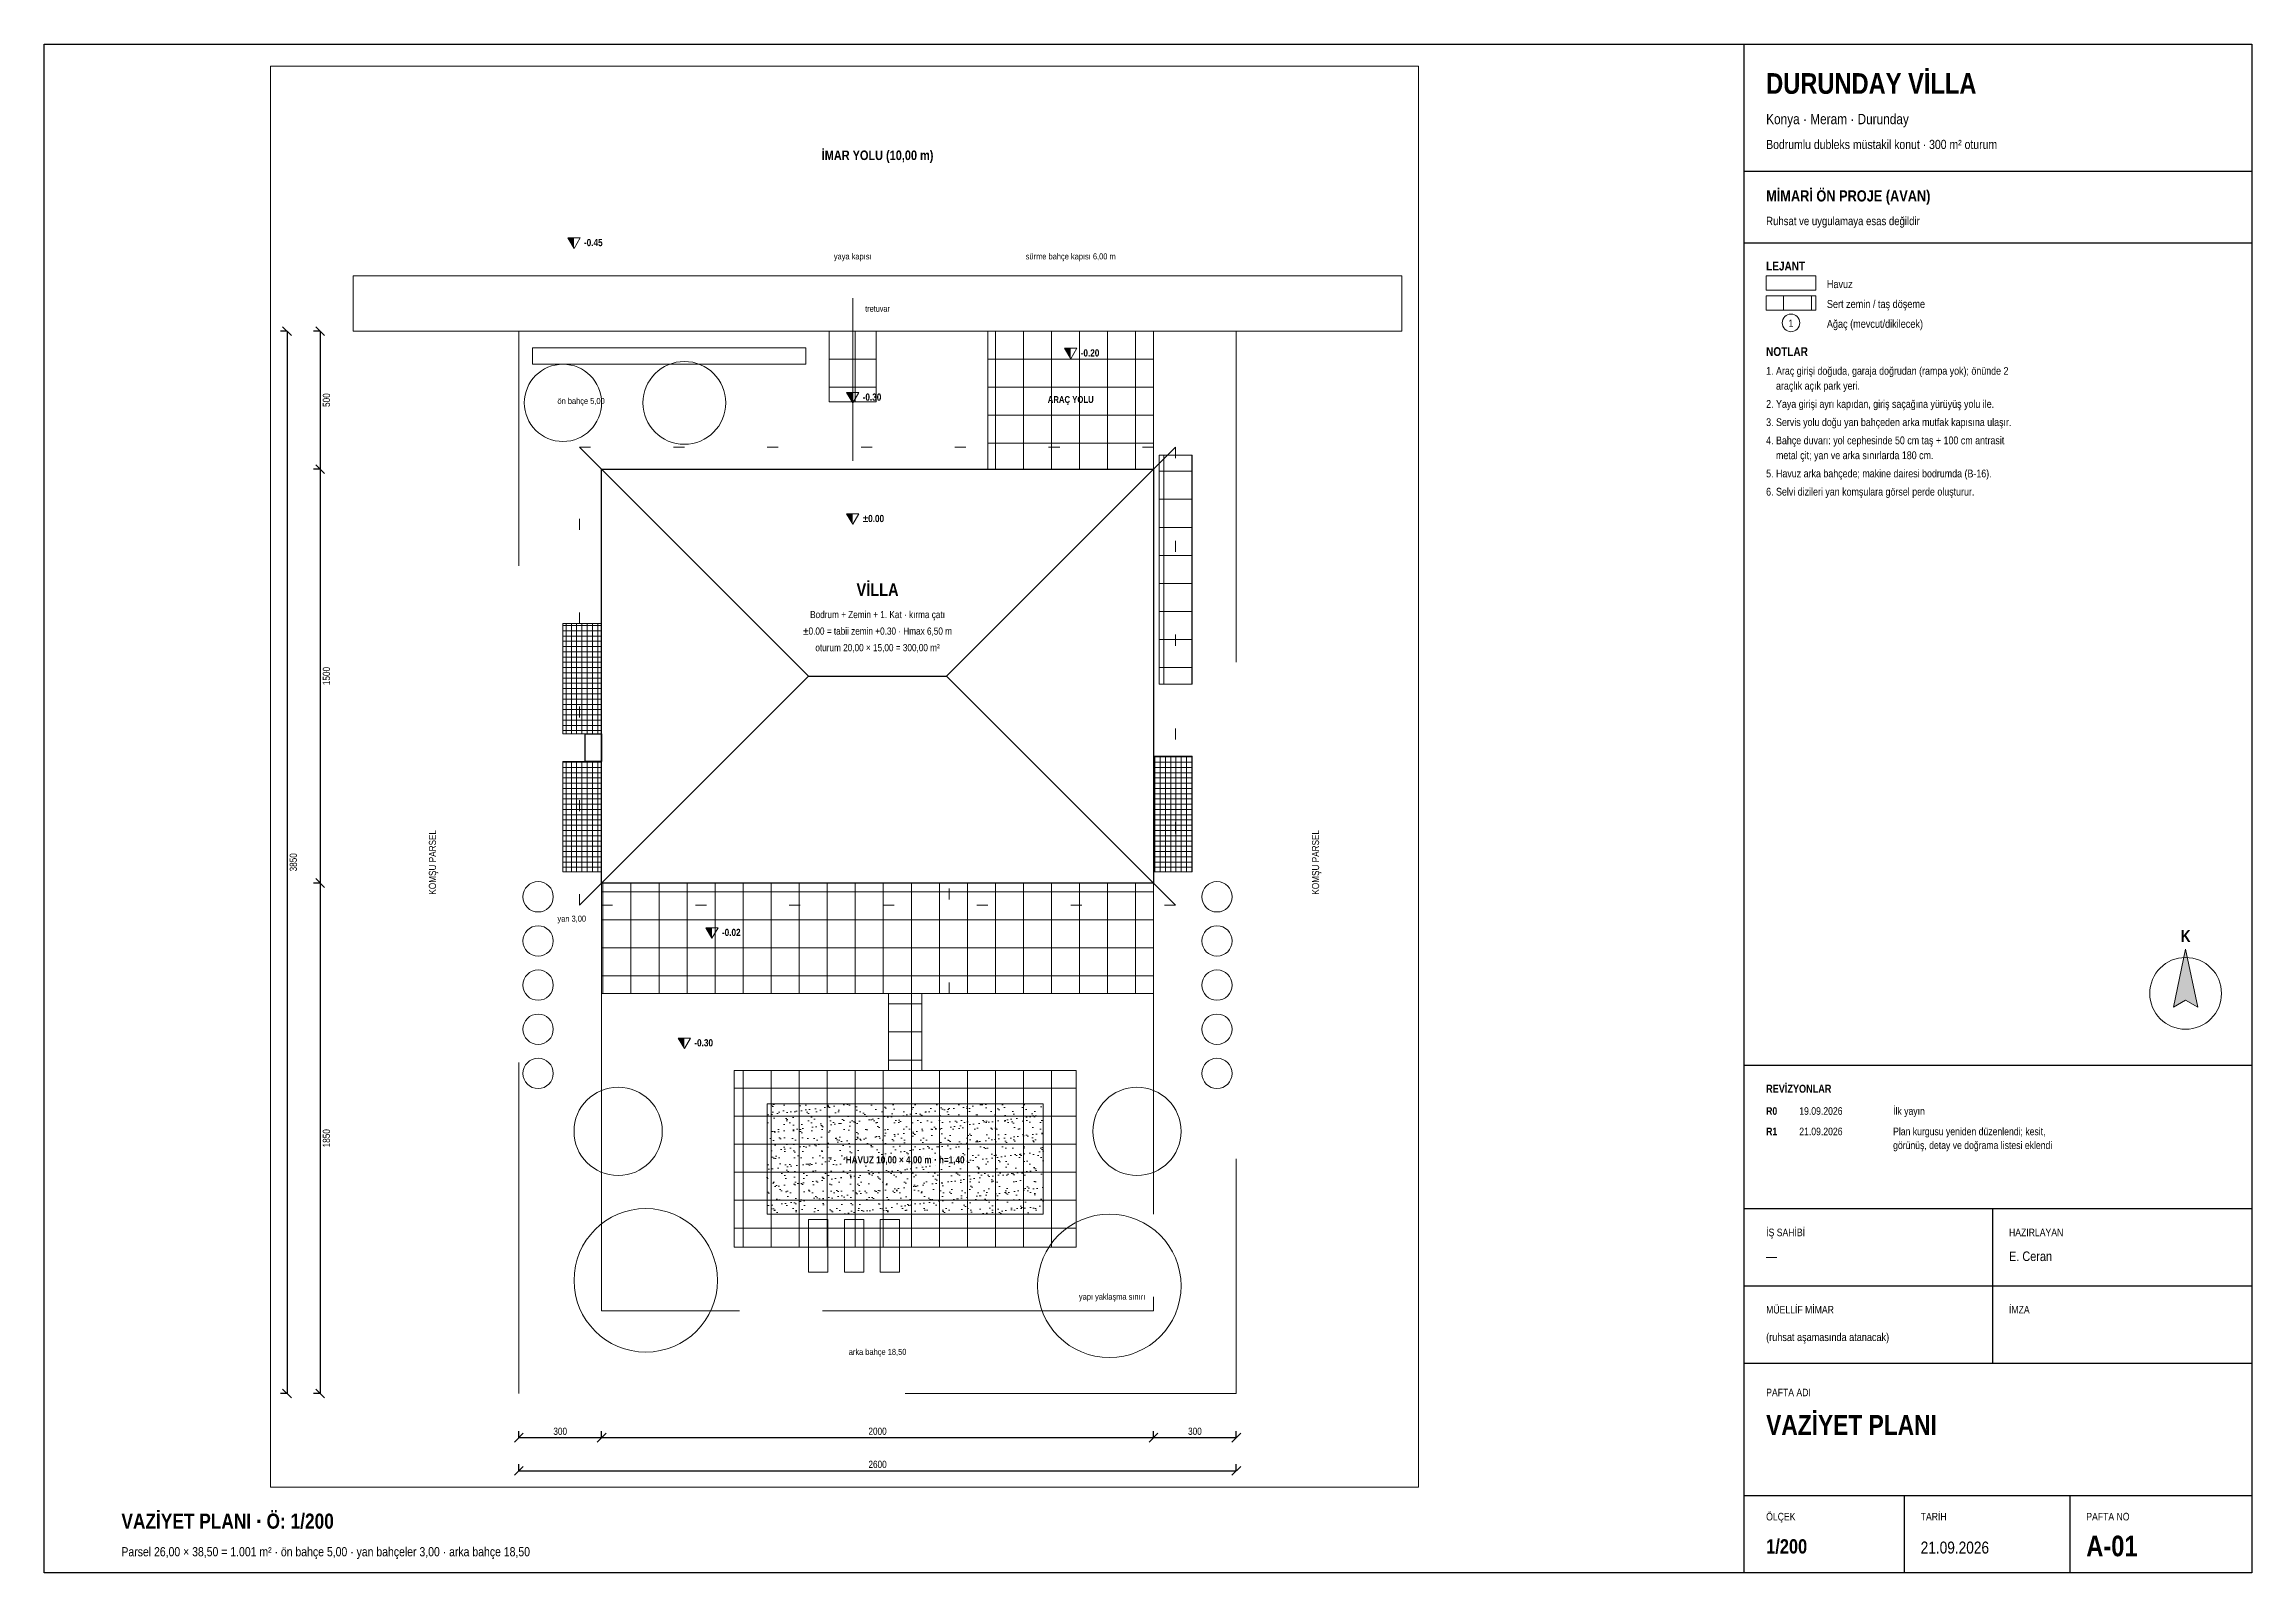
# Paper-space layout 'A-01 VAZIYET PLANI' of a CAD drawing. Header units: centimetres, sheet in millimetres. Extents: x 10 to 410, y 10 to 287.
# The model-space entities are those that its viewports show. They can reach past a viewport. Long polylines and large blocks are cut down to what shows.
import ezdxf
from ezdxf.enums import TextEntityAlignment as Align

# ---------------------------------------------------------------- set-up
doc = ezdxf.new("R2010")
doc.units = ezdxf.units.CM
doc.header["$LTSCALE"] = 0.25
for name, pattern in [('ACAD_ISO02W100', [15, 12, -3]), ('ACAD_ISO03W100', [30, 12, -18]), ('ACAD_ISO07W100', [3, 0, -3])]:
    doc.linetypes.add(name, pattern=pattern)
for name, color, linetype, lineweight in [('M-BITK-AGAC', 70, 'Continuous', 9), ('M-GOST-ANTET', 176, 'Continuous', 25), ('M-GOST-ANTETYAZI', 177, 'Continuous', 9), ('M-GOST-BINAOTURUM', 7, 'Continuous', 30), ('M-GOST-DISOLCU', 40, 'Continuous', 9), ('M-GOST-IZDUSUM', 80, 'ACAD_ISO07W100', 18), ('M-GOST-KUZEYOKU', 1, 'Continuous', 9), ('M-GOST-LEJANT', 173, 'Continuous', 9), ('M-GOST-PARSELSINR', 21, 'ACAD_ISO03W100', 18), ('M-GOST-PLANKOT', 46, 'Continuous', 9), ('M-GOST-YAPIYAKLAS', 35, 'ACAD_ISO02W100', 15), ('M-GOST-YAZI', 2, 'Continuous', 9), ('M-HAVU-BETONARME', 4, 'Continuous', 18), ('M-HAVU-BETONARME-T', 8, 'Continuous', 5), ('M-ISIK-GALVANIZ', 150, 'Continuous', 9), ('M-ISIK-GALVANIZ-T', 8, 'Continuous', 5), ('M-KALD-TAS', 45, 'Continuous', 9), ('M-KALD-TAS-T', 8, 'Continuous', 5), ('M-TEFR-MIMARI', 29, 'Continuous', 9), ('M-YOLL-ASFALT', 54, 'Continuous', 9), ('M-YOLL-TAS', 54, 'Continuous', 9), ('M-YOLL-TAS-T', 8, 'Continuous', 5)]:
    doc.layers.add(name, color=color, linetype=linetype, lineweight=lineweight)
doc.layers.add('M-GOST-VPORT', color=8, linetype='Continuous', lineweight=9, plot=False)
doc.styles.add('YAZI', font='arialn.ttf')
doc.styles.add('YAZI-KALIN', font='arialnb.ttf')
doc.dimstyles.new('MIMARI-1-200', dxfattribs={"dimscale": 20, "dimtxt": 1.296, "dimasz": 2.5, "dimexe": 1.2, "dimexo": 0, "dimgap": 0.5, "dimtad": 1, "dimdec": 0, "dimtxsty": 'YAZI', "dimtsz": 0.8, "dimcen": 2.5, "dimclrd": 256, "dimclre": 256, "dimclrt": 256, "dimazin": 3, "dimtfac": 1, "dimtmove": 0, "dimatfit": 3, "dimarcsym": 0})

msp = doc.modelspace()

# ---------------------------------------------------------------- hatches: boundary and pattern name
at = {"layer": 'M-GOST-PLANKOT'}
h = msp.add_hatch(color=256, dxfattribs=at)
h.dxf.hatch_style = 1
h.paths.add_polyline_path([(178, 338), (200, 338), (200, 300)])
h = msp.add_hatch(color=256, dxfattribs=at)
h.dxf.hatch_style = 1
h.paths.add_polyline_path([(1978, -62), (2000, -62), (2000, -100)])
h = msp.add_hatch(color=256, dxfattribs=at)
h.dxf.hatch_style = 1
h.paths.add_polyline_path([(1188, -222), (1210, -222), (1210, -260)])
h = msp.add_hatch(color=256, dxfattribs=at)
h.dxf.hatch_style = 1
h.paths.add_polyline_path([(1188, -662), (1210, -662), (1210, -700)])
h = msp.add_hatch(color=256, dxfattribs=at)
h.dxf.hatch_style = 1
h.paths.add_polyline_path([(678, -2162), (700, -2162), (700, -2200)])
h = msp.add_hatch(color=256, dxfattribs=at)
h.dxf.hatch_style = 1
h.paths.add_polyline_path([(578, -2562), (600, -2562), (600, -2600)])
at = {"layer": 'M-HAVU-BETONARME-T'}
h = msp.add_hatch(dxfattribs=at)
h.set_pattern_fill('NET', scale=32)
h.paths.add_polyline_path([(780, -2680), (2020, -2680), (2020, -3320), (780, -3320)])
h = msp.add_hatch(dxfattribs=at)
h.set_pattern_fill('AR-SAND')
h.paths.add_polyline_path([(900, -2800), (1900, -2800), (1900, -3200), (900, -3200)])
at = {"layer": 'M-ISIK-GALVANIZ-T'}
h = msp.add_hatch(dxfattribs=at)
h.set_pattern_fill('NET', scale=6)
h.paths.add_polyline_path([(160, -1060), (300, -1060), (300, -1460), (160, -1460)])
h = msp.add_hatch(dxfattribs=at)
h.set_pattern_fill('NET', scale=6)
h.paths.add_polyline_path([(160, -1560), (300, -1560), (300, -1960), (160, -1960)])
h = msp.add_hatch(dxfattribs=at)
h.set_pattern_fill('NET', scale=6)
h.paths.add_polyline_path([(2300, -1540), (2440, -1540), (2440, -1960), (2300, -1960)])
at = {"layer": 'M-KALD-TAS-T'}
h = msp.add_hatch(dxfattribs=at)
h.set_pattern_fill('NET', scale=32)
h.paths.add_polyline_path([(300, -2000), (2300, -2000), (2300, -2400), (300, -2400)])
at = {"layer": 'M-YOLL-TAS-T'}
h = msp.add_hatch(dxfattribs=at)
h.set_pattern_fill('NET', scale=32)
h.paths.add_polyline_path([(1125, 0), (1295, 0), (1295, -256), (1125, -256)])
h = msp.add_hatch(dxfattribs=at)
h.set_pattern_fill('NET', scale=32)
h.paths.add_polyline_path([(1700, 0), (2300, 0), (2300, -500), (1700, -500)])
h = msp.add_hatch(dxfattribs=at)
h.set_pattern_fill('NET', scale=32)
h.paths.add_polyline_path([(2320, -450), (2440, -450), (2440, -1280), (2320, -1280)])
h = msp.add_hatch(dxfattribs=at)
h.set_pattern_fill('NET', scale=32)
h.paths.add_polyline_path([(1340, -2400), (1460, -2400), (1460, -2680), (1340, -2680)])

# ---------------------------------------------------------------- linework, layer by layer
at = {"layer": 'M-BITK-AGAC'}
msp.add_lwpolyline([(50, -60), (1040, -60), (1040, -120), (50, -120)], close=True, dxfattribs=at)
for centre, radius in [((160, -260), 140), ((600, -260), 150), ((70, -2050), 55), ((2530, -2050), 55), ((70, -2210), 55), ((2530, -2210), 55), ((70, -2370), 55), ((2530, -2370), 55), ((70, -2530), 55), ((2530, -2530), 55), ((70, -2690), 55), ((2530, -2690), 55), ((360, -2900), 160), ((2240, -2900), 160), ((460, -3440), 260), ((2140, -3460), 260)]:
    msp.add_circle(centre, radius, dxfattribs=at)
at = {"layer": 'M-GOST-BINAOTURUM'}
for p, q in [((220, -420), (1050, -1250)), ((2380, -420), (1550, -1250)), ((220, -2080), (1050, -1250)), ((1050, -1250), (1550, -1250)), ((2380, -2080), (1550, -1250))]:
    msp.add_line(p, q, dxfattribs=at)
for points in [[(300, -500), (2300, -500), (2300, -2000), (300, -2000)], [(240, -1460), (300, -1460), (300, -1560), (240, -1560)]]:
    msp.add_lwpolyline(points, close=True, dxfattribs=at)
at = {"layer": 'M-GOST-IZDUSUM'}
for points in [[(220, -420), (2380, -420), (2380, -2080), (220, -2080)], [(1560, -2000), (2300, -2000), (2300, -2400), (1560, -2400)]]:
    msp.add_lwpolyline(points, close=True, dxfattribs=at)
at = {"layer": 'M-GOST-PARSELSINR'}
msp.add_lwpolyline([(0, 0), (2600, 0), (2600, -3850), (0, -3850)], close=True, dxfattribs=at)
at = {"layer": 'M-GOST-PLANKOT'}
for points in [[(178, 338), (222, 338), (200, 300)], [(1978, -62), (2022, -62), (2000, -100)], [(1188, -222), (1232, -222), (1210, -260)], [(1188, -662), (1232, -662), (1210, -700)], [(678, -2162), (722, -2162), (700, -2200)], [(578, -2562), (622, -2562), (600, -2600)]]:
    msp.add_lwpolyline(points, close=True, dxfattribs=at)
at = {"layer": 'M-GOST-YAPIYAKLAS'}
msp.add_lwpolyline([(300, -500), (2300, -500), (2300, -3550), (300, -3550)], close=True, dxfattribs=at)
at = {"layer": 'M-GOST-YAZI'}
msp.add_line((1210, 120), (1210, -470), dxfattribs=at)
at = {"layer": 'M-HAVU-BETONARME'}
for points in [[(780, -2680), (2020, -2680), (2020, -3320), (780, -3320)], [(900, -2800), (1900, -2800), (1900, -3200), (900, -3200)]]:
    msp.add_lwpolyline(points, close=True, dxfattribs=at)
at = {"layer": 'M-ISIK-GALVANIZ'}
for points in [[(160, -1060), (300, -1060), (300, -1460), (160, -1460)], [(160, -1560), (300, -1560), (300, -1960), (160, -1960)], [(2300, -1540), (2440, -1540), (2440, -1960), (2300, -1960)]]:
    msp.add_lwpolyline(points, close=True, dxfattribs=at)
at = {"layer": 'M-KALD-TAS'}
msp.add_lwpolyline([(300, -2000), (2300, -2000), (2300, -2400), (300, -2400)], close=True, dxfattribs=at)
at = {"layer": 'M-TEFR-MIMARI'}
for points in [[(1050, -3220), (1120, -3220), (1120, -3410), (1050, -3410)], [(1180, -3220), (1250, -3220), (1250, -3410), (1180, -3410)], [(1310, -3220), (1380, -3220), (1380, -3410), (1310, -3410)]]:
    msp.add_lwpolyline(points, close=True, dxfattribs=at)
at = {"layer": 'M-YOLL-ASFALT'}
msp.add_lwpolyline([(-600, 200), (3200, 200), (3200, 0), (-600, 0)], close=True, dxfattribs=at)
at = {"layer": 'M-YOLL-TAS'}
for p, q in [((1125, 0), (1295, 0)), ((1700, 0), (2300, 0))]:
    msp.add_line(p, q, dxfattribs=at)
for points in [[(1125, 0), (1295, 0), (1295, -256), (1125, -256)], [(1700, 0), (2300, 0), (2300, -500), (1700, -500)], [(2320, -450), (2440, -450), (2440, -1280), (2320, -1280)], [(1340, -2400), (1460, -2400), (1460, -2680), (1340, -2680)]]:
    msp.add_lwpolyline(points, close=True, dxfattribs=at)

# ---------------------------------------------------------------- texts
at = {"layer": 'M-GOST-BINAOTURUM'}
for s, height, style, p in [('VİLLA', 46.08, 'YAZI-KALIN', (1300, -960)), ('Bodrum + Zemin + 1. Kat · kırma çatı', 25.92, 'YAZI', (1300, -1040)), ('%%p0.00 = tabii zemin +0.30 · Hmax 6,50 m', 25.92, 'YAZI', (1300, -1100)), ('oturum 20,00 × 15,00 = 300,00 m²', 25.92, 'YAZI', (1300, -1160))]:
    msp.add_text(s, height=height, dxfattribs=dict(at, style=style)).set_placement(p, align=Align.CENTER)
at = {"layer": 'M-GOST-DISOLCU', "style": 'YAZI'}
for s, p in [('ön bahçe 5,00', (140, -264)), ('yan 3,00', (140, -2140))]:
    msp.add_text(s, height=21.6, dxfattribs=at).set_placement(p)
msp.add_text('arka bahçe 18,50', height=21.6, dxfattribs=at).set_placement((1300, -3710), align=Align.CENTER)
at = {"layer": 'M-GOST-PLANKOT', "style": 'YAZI-KALIN'}
for s, p in [('-0.45', (236, 308)), ('-0.20', (2036, -92)), ('-0.30', (1246, -252)), ('%%p0.00', (1246, -692)), ('-0.02', (736, -2192)), ('-0.30', (636, -2592))]:
    msp.add_text(s, height=25.92, dxfattribs=at).set_placement(p)
at = {"layer": 'M-GOST-YAPIYAKLAS', "style": 'YAZI'}
msp.add_text('yapı yaklaşma sınırı', height=21.6, dxfattribs=at).set_placement((2270, -3510), align=Align.RIGHT)
at = {"layer": 'M-GOST-YAZI'}
for s, height, style, p in [('İMAR YOLU (10,00 m)', 34.56, 'YAZI-KALIN', (1300, 620)), ('yaya kapısı', 21.6, 'YAZI', (1210, 260)), ('sürme bahçe kapısı 6,00 m', 21.6, 'YAZI', (2000, 260)), ('tretuvar', 23.04, 'YAZI', (1300, 70)), ('ARAÇ YOLU', 24.48, 'YAZI-KALIN', (2000, -260)), ('HAVUZ 10,00 × 4,00 m · h=1,40', 25.92, 'YAZI-KALIN', (1400, -3016))]:
    msp.add_text(s, height=height, dxfattribs=dict(at, style=style)).set_placement(p, align=Align.CENTER)
at = {"layer": 'M-GOST-YAZI', "style": 'YAZI'}
for p in [(-300, -1925), (2900, -1925)]:
    msp.add_text('KOMŞU PARSEL', height=25.92, rotation=90, dxfattribs=at).set_placement(p, align=Align.CENTER)

# ---------------------------------------------------------------- dimensions: what is measured, and where the dimension line sits
at = {"layer": 'M-GOST-DISOLCU'}
for base, p1, p2 in [((-840, 0), (-840, 0), (-840, -3850)), ((-720, 0), (-720, 0), (-720, -500)), ((-720, -500), (-720, -500), (-720, -2000)), ((-720, -2000), (-720, -2000), (-720, -3850))]:
    msp.add_linear_dim(base=base, p1=p1, p2=p2, angle=90, dimstyle='MIMARI-1-200', dxfattribs=at).render()
for base, p1, p2 in [((0, -4010), (0, -4010), (300, -4010)), ((300, -4010), (300, -4010), (2300, -4010)), ((2300, -4010), (2300, -4010), (2600, -4010)), ((0, -4130), (0, -4130), (2600, -4130))]:
    msp.add_linear_dim(base=base, p1=p1, p2=p2, dimstyle='MIMARI-1-200', dxfattribs=at).render()

psp = doc.layouts.new('A-01 VAZIYET PLANI')

# ---------------------------------------------------------------- hatches: boundary and pattern name
at = {"layer": 'M-GOST-KUZEYOKU'}
h = psp.add_hatch(color=256, dxfattribs=at)
h.dxf.hatch_style = 1
h.paths.add_polyline_path([(398, 123), (400.2, 112.5), (398, 113.8), (395.8, 112.5)])
at = {"layer": 'M-GOST-LEJANT'}
h = psp.add_hatch(dxfattribs=at)
h.set_pattern_fill('NET', scale=1.6)
h.paths.add_polyline_path([(322, 241.4), (331, 241.4), (331, 238.8), (322, 238.8)])

# ---------------------------------------------------------------- linework, layer by layer
at = {"layer": 'M-GOST-ANTET'}
for p, q in [((318, 264), (410, 264)), ((318, 251), (410, 251)), ((318, 102), (410, 102)), ((318, 76), (410, 76)), ((363, 76), (363, 62)), ((318, 62), (410, 62)), ((363, 62), (363, 48)), ((318, 48), (410, 48)), ((318, 24), (410, 24)), ((347, 24), (347, 10)), ((377, 24), (377, 10))]:
    psp.add_line(p, q, dxfattribs=at)
for points in [[(10, 287), (410, 287), (410, 10), (10, 10)], [(318, 287), (410, 287), (410, 10), (318, 10)]]:
    psp.add_lwpolyline(points, close=True, dxfattribs=at)
at = {"layer": 'M-GOST-KUZEYOKU'}
psp.add_lwpolyline([(398, 123), (400.2, 112.5), (398, 113.8), (395.8, 112.5)], close=True, dxfattribs=at)
psp.add_circle((398, 115), 6.5, dxfattribs=at)
at = {"layer": 'M-GOST-LEJANT'}
for points in [[(322, 245), (331, 245), (331, 242.4), (322, 242.4)], [(322, 241.4), (331, 241.4), (331, 238.8), (322, 238.8)]]:
    psp.add_lwpolyline(points, close=True, dxfattribs=at)
psp.add_circle((326.5, 236.5), 1.6, dxfattribs=at)

# ---------------------------------------------------------------- texts
at = {"layer": 'M-GOST-ANTETYAZI'}
for s, height, style, p in [('DURUNDAY VİLLA', 3.744, 'YAZI-KALIN', (322, 278)), ('Konya · Meram · Durunday', 1.872, 'YAZI', (322, 272.5)), ('Bodrumlu dubleks müstakil konut · 300 m² oturum', 1.656, 'YAZI', (322, 268)), ('MİMARİ ÖN PROJE (AVAN)', 2.016, 'YAZI-KALIN', (322, 258.5)), ('Ruhsat ve uygulamaya esas değildir', 1.512, 'YAZI', (322, 254.2)), ('LEJANT', 1.584, 'YAZI-KALIN', (322, 246)), ('Havuz', 1.44, 'YAZI', (333, 242.8)), ('Sert zemin / taş döşeme', 1.44, 'YAZI', (333, 239.2)), ('Ağaç (mevcut/dikilecek)', 1.44, 'YAZI', (333, 235.6)), ('NOTLAR', 1.584, 'YAZI-KALIN', (322, 230.5)), ('1. Araç girişi doğuda, garaja doğrudan (rampa yok); önünde 2', 1.404, 'YAZI', (322, 227.1)), ('    araçlık açık park yeri.', 1.404, 'YAZI', (322, 224.4)), ('2. Yaya girişi ayrı kapıdan, giriş saçağına yürüyüş yolu ile.', 1.404, 'YAZI', (322, 221.1)), ('3. Servis yolu doğu yan bahçeden arka mutfak kapısına ulaşır.', 1.404, 'YAZI', (322, 217.8)), ('4. Bahçe duvarı: yol cephesinde 50 cm taş + 100 cm antrasit', 1.404, 'YAZI', (322, 214.5)), ('    metal çit; yan ve arka sınırlarda 180 cm.', 1.404, 'YAZI', (322, 211.8)), ('5. Havuz arka bahçede; makine dairesi bodrumda (B-16).', 1.404, 'YAZI', (322, 208.5)), ('6. Selvi dizileri yan komşulara görsel perde oluşturur.', 1.404, 'YAZI', (322, 205.2)), ('REVİZYONLAR', 1.44, 'YAZI-KALIN', (322, 97)), ('R0', 1.368, 'YAZI-KALIN', (322, 93)), ('19.09.2026', 1.368, 'YAZI', (328, 93)), ('İlk yayın', 1.368, 'YAZI', (345, 93)), ('R1', 1.368, 'YAZI-KALIN', (322, 89.3)), ('21.09.2026', 1.368, 'YAZI', (328, 89.3)), ('görünüş, detay ve doğrama listesi eklendi', 1.368, 'YAZI', (345, 86.8)), ('Plan kurgusu yeniden düzenlendi; kesit,', 1.368, 'YAZI', (345, 89.3)), ('İŞ SAHİBİ', 1.368, 'YAZI', (322, 71)), ('HAZIRLAYAN', 1.368, 'YAZI', (366, 71)), ('E. Ceran', 1.728, 'YAZI', (366, 66.5)), ('—', 1.73, 'YAZI', (322, 66.5)), ('MÜELLİF MİMAR', 1.368, 'YAZI', (322, 57)), ('İMZA', 1.368, 'YAZI', (366, 57)), ('(ruhsat aşamasında atanacak)', 1.44, 'YAZI', (322, 52)), ('PAFTA ADI', 1.368, 'YAZI', (322, 42)), ('VAZİYET PLANI', 3.6, 'YAZI-KALIN', (322, 35)), ('VAZİYET PLANI · Ö: 1/200', 2.736, 'YAZI-KALIN', (24, 18)), ('ÖLÇEK', 1.368, 'YAZI', (322, 19.5)), ('TARİH', 1.368, 'YAZI', (350, 19.5)), ('PAFTA NO', 1.368, 'YAZI', (380, 19.5)), ('1/200', 2.592, 'YAZI-KALIN', (322, 13.5)), ('A-01', 3.744, 'YAZI-KALIN', (380, 13)), ('Parsel 26,00 × 38,50 = 1.001 m² · ön bahçe 5,00 · yan bahçeler 3,00 · arka bahçe 18,50', 1.656, 'YAZI', (24, 13)), ('21.09.2026', 2.16, 'YAZI', (350, 13.5))]:
    psp.add_text(s, height=height, dxfattribs=dict(at, style=style)).set_placement(p)
for s, height, style, p in [('1', 1.3, 'YAZI', (326.5, 235.8)), ('K', 2.16, 'YAZI-KALIN', (398, 124.3))]:
    psp.add_text(s, height=height, dxfattribs=dict(at, style=style)).set_placement(p, align=Align.CENTER)

# ---------------------------------------------------------------- viewports
at = {"layer": 'M-GOST-VPORT'}
psp.add_viewport(center=(155, 154.25), size=(208, 257.5), view_center_point=(1180, -1615), view_height=5150, dxfattribs=at)

doc.saveas('drawing.dxf')
